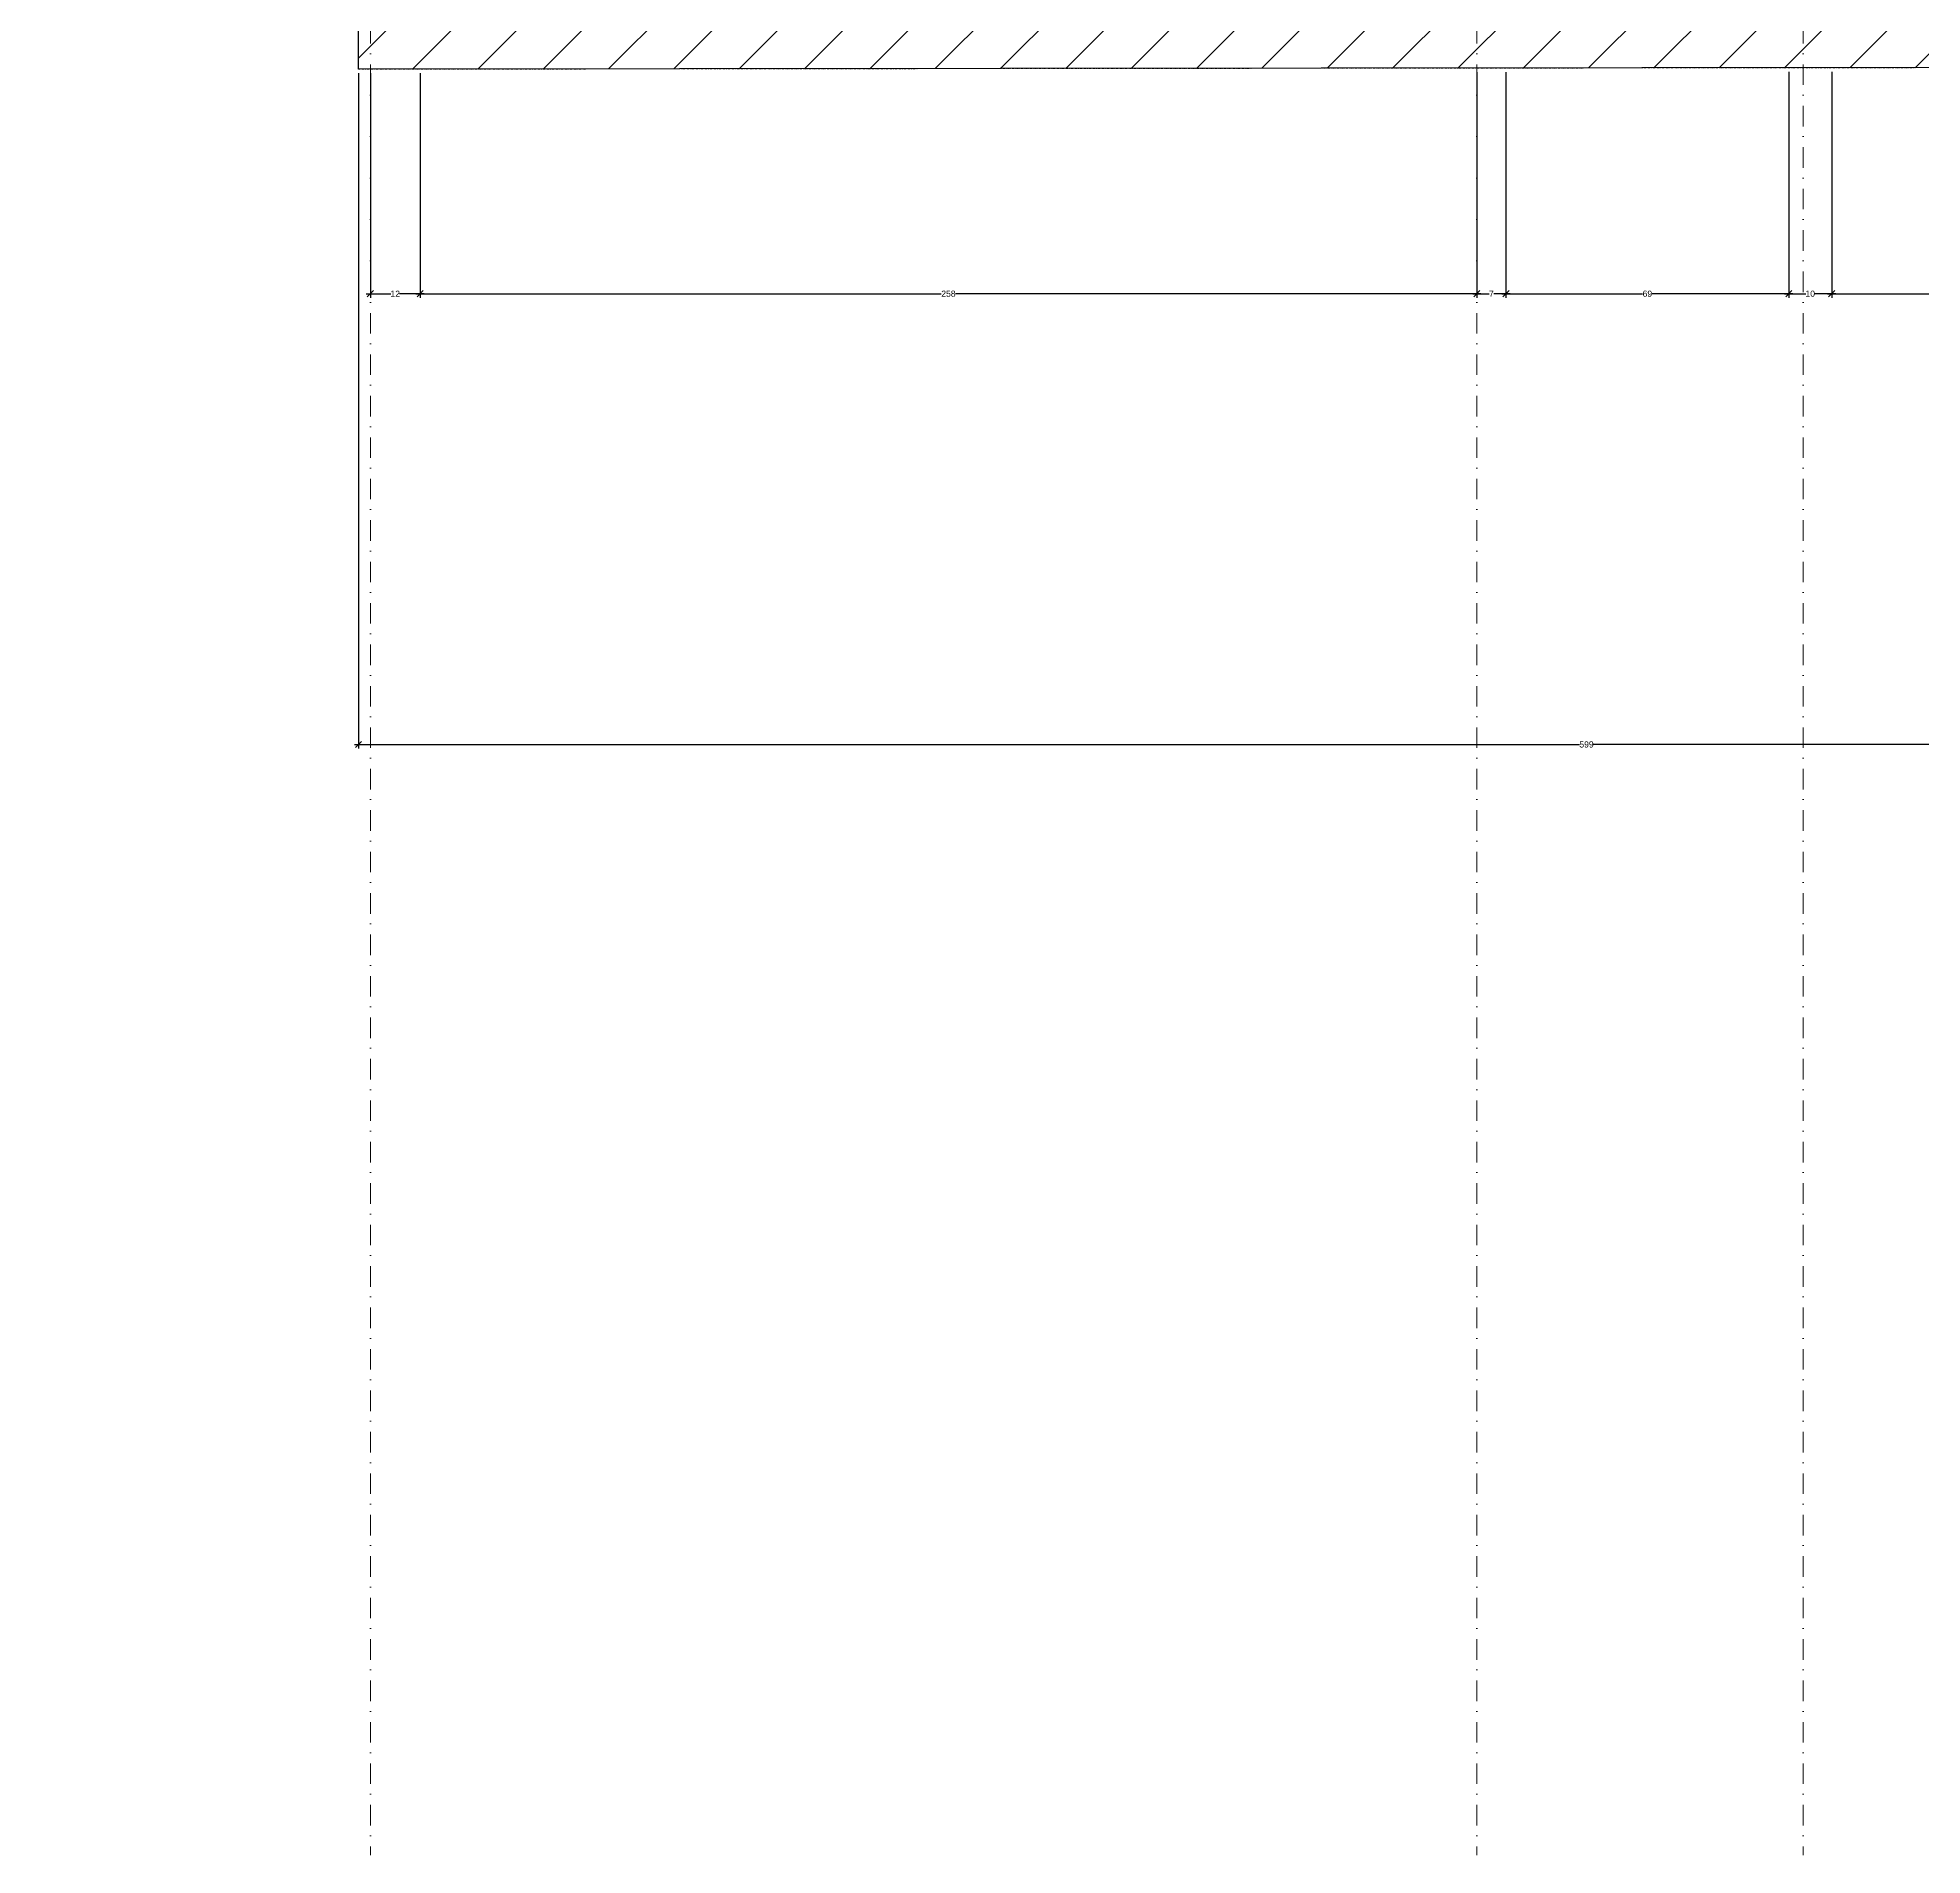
# Model space of a CAD drawing. Header units: centimetres. Extents: x -3748 to 36104, y 2014 to 15840.
# Drawn here: x -2293.1 to -1833.7, y 4840.6 to 5283.6 of the extents above; entities that cross this region are included whole.
import ezdxf

# ---------------------------------------------------------------- set-up
doc = ezdxf.new("R2010")
doc.units = ezdxf.units.CM
doc.header["$MEASUREMENT"] = 0
doc.linetypes.add('DASHDOT', pattern=[1, 0.5, -0.25, 0, -0.25])
doc.layers.get('0').update_dxf_attribs({"lineweight": 18})
doc.layers.get('DEFPOINTS').update_dxf_attribs({"color": 210})
for name, color, linetype, lineweight in [('Dettagli', 3, 'Continuous', 18), ('linee', 252, 'DASHDOT', 13), ('Muri esterni', 1, 'Continuous', 30), ('Quote', 5, 'Continuous', 18)]:
    doc.layers.add(name, color=color, linetype=linetype, lineweight=lineweight)
doc.styles.get("Standard").update_dxf_attribs({"font": 'Arial.ttf'})
doc.dimstyles.get("Standard").update_dxf_attribs({"dimtxt": 1.5, "dimasz": 1.5, "dimexe": 1, "dimexo": 1, "dimgap": 0.09, "dimtad": 0, "dimdec": 0, "dimzin": 0, "dimdsep": 46, "dimtxsty": 'Standard', "dimblk": 'OBLIQUE', "dimblk1": 'OBLIQUE', "dimblk2": 'OBLIQUE', "dimcen": 0.09, "dimdle": 1, "dimadec": 0, "dimazin": 0, "dimtfac": 1, "dimtdec": 0, "dimtofl": 0, "dimtmove": 0, "dimatfit": 3, "dimldrblk": 'OBLIQUE', "dimfxl": 1, "dimtolj": 1, "dimtzin": 0, "dimarcsym": 0})

# ---------------------------------------------------------------- blocks, each defined once
blk = doc.blocks.new('_Oblique')
at = {"color": 0, "linetype": 'ByBlock', "lineweight": -2}
blk.add_line((-0.5, -0.5), (0.5, 0.5), dxfattribs=at)
blk = doc.blocks.new('*D14')
at = {"layer": 'DEFPOINTS', "color": 0, "transparency": 16777216}
for p in [(-2214.94, 5275.9), (-1616.23, 5276.5), (-2214.94, 5111.33)]:
    blk.add_point(p, dxfattribs=at)
at = {"layer": 'Quote', "color": 0, "lineweight": -2, "transparency": 16777216}
for p, q in [((-2214.94, 5274.9), (-2214.94, 5110.33)), ((-1616.23, 5275.5), (-1616.23, 5110.33)), ((-2215.94, 5111.33), (-1917.32, 5111.33)), ((-1615.23, 5111.33), (-1913.85, 5111.33))]:
    blk.add_line(p, q, dxfattribs=at)
at = {"layer": 'Quote', "color": 0, "lineweight": -2, "transparency": 16777216, "xscale": 1.5, "yscale": 1.5, "zscale": 1.5, "rotation": 180}
blk.add_blockref('_Oblique', (-2214.94, 5111.33), dxfattribs=at)
at = {"layer": 'Quote', "color": 0, "lineweight": -2, "transparency": 16777216, "xscale": 1.5, "yscale": 1.5, "zscale": 1.5}
blk.add_blockref('_Oblique', (-1616.23, 5111.33), dxfattribs=at)
at = {"layer": 'Quote', "color": 0, "transparency": 16777216, "insert": (-1915.58, 5111.33), "char_height": 1.5, "attachment_point": 5}
blk.add_mtext('\\A1;599', dxfattribs=at)
blk = doc.blocks.new('*D23')
at = {"layer": 'DEFPOINTS', "color": 0, "transparency": 16777216}
for p in [(-1855.81, 5276.26), (-1796.74, 5276.32), (-1855.81, 5221.19)]:
    blk.add_point(p, dxfattribs=at)
at = {"layer": 'Quote', "color": 0, "lineweight": -2, "transparency": 16777216}
for p, q in [((-1855.81, 5275.26), (-1855.81, 5220.19)), ((-1796.74, 5275.32), (-1796.74, 5220.19)), ((-1856.81, 5221.19), (-1827.44, 5221.19)), ((-1795.74, 5221.19), (-1825.11, 5221.19))]:
    blk.add_line(p, q, dxfattribs=at)
at = {"layer": 'Quote', "color": 0, "lineweight": -2, "transparency": 16777216, "xscale": 1.5, "yscale": 1.5, "zscale": 1.5, "rotation": 180}
blk.add_blockref('_Oblique', (-1855.81, 5221.19), dxfattribs=at)
at = {"layer": 'Quote', "color": 0, "lineweight": -2, "transparency": 16777216, "xscale": 1.5, "yscale": 1.5, "zscale": 1.5}
blk.add_blockref('_Oblique', (-1796.74, 5221.19), dxfattribs=at)
at = {"layer": 'Quote', "color": 0, "transparency": 16777216, "insert": (-1826.28, 5221.19), "char_height": 1.5, "attachment_point": 5}
blk.add_mtext('\\A1;59', dxfattribs=at)
blk = doc.blocks.new('*D24')
at = {"layer": 'DEFPOINTS', "color": 0, "transparency": 16777216}
for p in [(-1866.28, 5276.25), (-1855.81, 5276.26), (-1866.28, 5221.19)]:
    blk.add_point(p, dxfattribs=at)
at = {"layer": 'Quote', "color": 0, "lineweight": -2, "transparency": 16777216}
for p, q in [((-1866.28, 5275.25), (-1866.28, 5220.19)), ((-1855.81, 5275.26), (-1855.81, 5220.19)), ((-1867.28, 5221.19), (-1862.14, 5221.19)), ((-1854.81, 5221.19), (-1859.96, 5221.19))]:
    blk.add_line(p, q, dxfattribs=at)
at = {"layer": 'Quote', "color": 0, "lineweight": -2, "transparency": 16777216, "xscale": 1.5, "yscale": 1.5, "zscale": 1.5, "rotation": 180}
blk.add_blockref('_Oblique', (-1866.28, 5221.19), dxfattribs=at)
at = {"layer": 'Quote', "color": 0, "lineweight": -2, "transparency": 16777216, "xscale": 1.5, "yscale": 1.5, "zscale": 1.5}
blk.add_blockref('_Oblique', (-1855.81, 5221.19), dxfattribs=at)
at = {"layer": 'Quote', "color": 0, "transparency": 16777216, "insert": (-1861.05, 5221.19), "char_height": 1.5, "attachment_point": 5}
blk.add_mtext('\\A1;10', dxfattribs=at)
blk = doc.blocks.new('*D25')
at = {"layer": 'DEFPOINTS', "color": 0, "transparency": 16777216}
for p in [(-1935.21, 5276.18), (-1866.28, 5276.25), (-1935.21, 5221.19)]:
    blk.add_point(p, dxfattribs=at)
at = {"layer": 'Quote', "color": 0, "lineweight": -2, "transparency": 16777216}
for p, q in [((-1935.21, 5275.18), (-1935.21, 5220.19)), ((-1866.28, 5275.25), (-1866.28, 5220.19)), ((-1936.21, 5221.19), (-1901.92, 5221.19)), ((-1865.28, 5221.19), (-1899.57, 5221.19))]:
    blk.add_line(p, q, dxfattribs=at)
at = {"layer": 'Quote', "color": 0, "lineweight": -2, "transparency": 16777216, "xscale": 1.5, "yscale": 1.5, "zscale": 1.5, "rotation": 180}
blk.add_blockref('_Oblique', (-1935.21, 5221.19), dxfattribs=at)
at = {"layer": 'Quote', "color": 0, "lineweight": -2, "transparency": 16777216, "xscale": 1.5, "yscale": 1.5, "zscale": 1.5}
blk.add_blockref('_Oblique', (-1866.28, 5221.19), dxfattribs=at)
at = {"layer": 'Quote', "color": 0, "transparency": 16777216, "insert": (-1900.75, 5221.19), "char_height": 1.5, "attachment_point": 5}
blk.add_mtext('\\A1;69', dxfattribs=at)
blk = doc.blocks.new('*D26')
at = {"layer": 'DEFPOINTS', "color": 0, "transparency": 16777216}
for p in [(-1942.33, 5276.17), (-1935.21, 5276.18), (-1942.33, 5221.19)]:
    blk.add_point(p, dxfattribs=at)
at = {"layer": 'Quote', "color": 0, "lineweight": -2, "transparency": 16777216}
for p, q in [((-1942.33, 5275.17), (-1942.33, 5220.19)), ((-1935.21, 5275.18), (-1935.21, 5220.19)), ((-1943.33, 5221.19), (-1939.35, 5221.19)), ((-1934.21, 5221.19), (-1938.19, 5221.19))]:
    blk.add_line(p, q, dxfattribs=at)
at = {"layer": 'Quote', "color": 0, "lineweight": -2, "transparency": 16777216, "xscale": 1.5, "yscale": 1.5, "zscale": 1.5, "rotation": 180}
blk.add_blockref('_Oblique', (-1942.33, 5221.19), dxfattribs=at)
at = {"layer": 'Quote', "color": 0, "lineweight": -2, "transparency": 16777216, "xscale": 1.5, "yscale": 1.5, "zscale": 1.5}
blk.add_blockref('_Oblique', (-1935.21, 5221.19), dxfattribs=at)
at = {"layer": 'Quote', "color": 0, "transparency": 16777216, "insert": (-1938.77, 5221.19), "char_height": 1.5, "attachment_point": 5}
blk.add_mtext('\\A1;7', dxfattribs=at)
blk = doc.blocks.new('*D27')
at = {"layer": 'DEFPOINTS', "color": 0, "transparency": 16777216}
for p in [(-2199.93, 5275.91), (-1942.33, 5276.17), (-2199.93, 5221.19)]:
    blk.add_point(p, dxfattribs=at)
at = {"layer": 'Quote', "color": 0, "lineweight": -2, "transparency": 16777216}
for p, q in [((-2199.93, 5274.91), (-2199.93, 5220.19)), ((-1942.33, 5275.17), (-1942.33, 5220.19)), ((-2200.93, 5221.19), (-2072.9, 5221.19)), ((-1941.33, 5221.19), (-2069.37, 5221.19))]:
    blk.add_line(p, q, dxfattribs=at)
at = {"layer": 'Quote', "color": 0, "lineweight": -2, "transparency": 16777216, "xscale": 1.5, "yscale": 1.5, "zscale": 1.5, "rotation": 180}
blk.add_blockref('_Oblique', (-2199.93, 5221.19), dxfattribs=at)
at = {"layer": 'Quote', "color": 0, "lineweight": -2, "transparency": 16777216, "xscale": 1.5, "yscale": 1.5, "zscale": 1.5}
blk.add_blockref('_Oblique', (-1942.33, 5221.19), dxfattribs=at)
at = {"layer": 'Quote', "color": 0, "transparency": 16777216, "insert": (-2071.13, 5221.19), "char_height": 1.5, "attachment_point": 5}
blk.add_mtext('\\A1;258', dxfattribs=at)
blk = doc.blocks.new('*D28')
at = {"layer": 'DEFPOINTS', "color": 0, "transparency": 16777216}
for p in [(-2212.04, 5275.9), (-2199.93, 5275.91), (-2212.04, 5221.19)]:
    blk.add_point(p, dxfattribs=at)
at = {"layer": 'Quote', "color": 0, "lineweight": -2, "transparency": 16777216}
for p, q in [((-2212.04, 5274.9), (-2212.04, 5220.19)), ((-2199.93, 5274.91), (-2199.93, 5220.19)), ((-2213.04, 5221.19), (-2207.07, 5221.19)), ((-2198.93, 5221.19), (-2204.91, 5221.19))]:
    blk.add_line(p, q, dxfattribs=at)
at = {"layer": 'Quote', "color": 0, "lineweight": -2, "transparency": 16777216, "xscale": 1.5, "yscale": 1.5, "zscale": 1.5, "rotation": 180}
blk.add_blockref('_Oblique', (-2212.04, 5221.19), dxfattribs=at)
at = {"layer": 'Quote', "color": 0, "lineweight": -2, "transparency": 16777216, "xscale": 1.5, "yscale": 1.5, "zscale": 1.5}
blk.add_blockref('_Oblique', (-2199.93, 5221.19), dxfattribs=at)
at = {"layer": 'Quote', "color": 0, "transparency": 16777216, "insert": (-2205.99, 5221.19), "char_height": 1.5, "attachment_point": 5}
blk.add_mtext('\\A1;12', dxfattribs=at)

msp = doc.modelspace()

# ---------------------------------------------------------------- hatches: boundary and pattern name
at = {"layer": 'Dettagli'}
h = msp.add_hatch(dxfattribs=at)
h.set_pattern_fill('ANSI31', color=256, scale=90)
h.paths.add_polyline_path([(-2213.99, 5860.95), (-2214.94, 5275.9), (-1616.23, 5276.5), (-1614.55, 5789.72)])
h.paths.add_polyline_path([(-2078.55, 5804.56), (-1785.76, 5772.1), (-1749.29, 5768.06), (-1630.85, 5767.67), (-1632.41, 5291.73), (-1984.67, 5291.14), (-1984.67, 5291.09), (-1989.47, 5291.08), (-2040.93, 5291.01), (-2040.93, 5290.99), (-2080.29, 5290.91), (-2080.29, 5290.67), (-2084.13, 5290.68), (-2084.13, 5290.9), (-2127.32, 5290.82), (-2174.71, 5290.79), (-2174.71, 5290.74), (-2179.51, 5290.73), (-2199.88, 5290.78), (-2197.92, 5804.32)], flags=16)
h.paths.add_polyline_path([(-1643.28, 5526.84), (-1643.24, 5540.71, -0.405059), (-1631.55, 5554), (-1631.38, 5606.05), (-1644.63, 5605.83), (-1644.75, 5569.5, -0.410708), (-1650.34, 5566.05), (-1695.57, 5566.19, 0.245087), (-1683.56, 5546.07), (-1683.62, 5526.76)], flags=0)
h.paths.add_polyline_path([(-1866.15, 5316.36), (-1935.08, 5316.59), (-1934.85, 5387.36), (-1865.92, 5387.13)], flags=0)
h.paths.add_polyline_path([(-2082.75, 5369.38, -0.394444), (-2081.84, 5368.56, -0.38268), (-2080.96, 5369.38), (-2004.52, 5369.13, -0.394444), (-2003.61, 5368.3), (-2003.66, 5354.71, -0.434263), (-2002.78, 5355.68), (-1990.17, 5355.64, -0.394444), (-1989.26, 5354.82), (-1989.27, 5349.88), (-1984.48, 5349.86), (-1984.62, 5304.75), (-2040.89, 5304.94), (-2040.93, 5290.99), (-2127.32, 5290.82), (-2127.27, 5305.22), (-2179.47, 5305.39), (-2179.32, 5350.5), (-2174.52, 5350.49), (-2174.5, 5355.27, -0.434263), (-2173.62, 5356.24), (-2161.02, 5356.2, -0.394444), (-2160.11, 5355.38), (-2160.06, 5368.66, -0.434263), (-2159.18, 5369.63)], flags=0)
h.paths.add_polyline_path([(-2127.19, 5329.21), (-2040.81, 5328.93), (-2040.82, 5325.09), (-2127.2, 5325.37)], flags=0)

# ---------------------------------------------------------------- linework, layer by layer
at = {"layer": 'linee', "ltscale": 10}
for p, q in [((-2212.04, 6095.18), (-2212.04, 4840.6)), ((-1942.33, 6095.18), (-1942.33, 4840.6)), ((-1862.77, 6095.18), (-1862.77, 4840.6))]:
    msp.add_line(p, q, dxfattribs=at)
at = {"layer": 'linee'}
msp.add_lwpolyline([(-2293.15, 5870.35), (-1614.63, 5789.73), (-1616.23, 5276.5), (-2214.94, 5275.9)], dxfattribs=at)
at = {"layer": 'Muri esterni'}
for p, q in [((-2214.94, 5275.9), (-2213.99, 5860.95)), ((-1616.23, 5276.5), (-2214.94, 5275.9))]:
    msp.add_line(p, q, dxfattribs=at)

# ---------------------------------------------------------------- dimensions: what is measured, and where the dimension line sits
at = {"layer": 'Quote'}
dim = msp.add_linear_dim(base=(-2214.94, 5111.33), p1=(-1616.23, 5276.5), p2=(-2214.94, 5275.9), dimstyle='Standard', dxfattribs=at)
dim.commit()
dim.dimension.update_dxf_attribs({"geometry": '*D14', "text_midpoint": (-1915.58, 5111.33)})
for base, p1, p2, picture, middle in [((-2212.04, 5221.19), (-2199.93, 5275.91), (-2212.04, 5275.9), '*D28', (-2205.99, 5221.19)), ((-2199.93, 5221.19), (-1942.33, 5276.17), (-2199.93, 5275.91), '*D27', (-2071.13, 5221.19)), ((-1942.33, 5221.19), (-1935.21, 5276.18), (-1942.33, 5276.17), '*D26', (-1938.77, 5221.19)), ((-1935.21, 5221.19), (-1866.28, 5276.25), (-1935.21, 5276.18), '*D25', (-1900.75, 5221.19)), ((-1866.28, 5221.19), (-1855.81, 5276.26), (-1866.28, 5276.25), '*D24', (-1861.05, 5221.19)), ((-1855.81, 5221.19), (-1796.74, 5276.32), (-1855.81, 5276.26), '*D23', (-1826.28, 5221.19))]:
    dim = msp.add_linear_dim(base=base, p1=p1, p2=p2, dimstyle='Standard', override={"dimtmove": 1}, dxfattribs=at)
    dim.commit()
    dim.dimension.update_dxf_attribs({"geometry": picture, "text_midpoint": middle})

doc.saveas('drawing.dxf')
